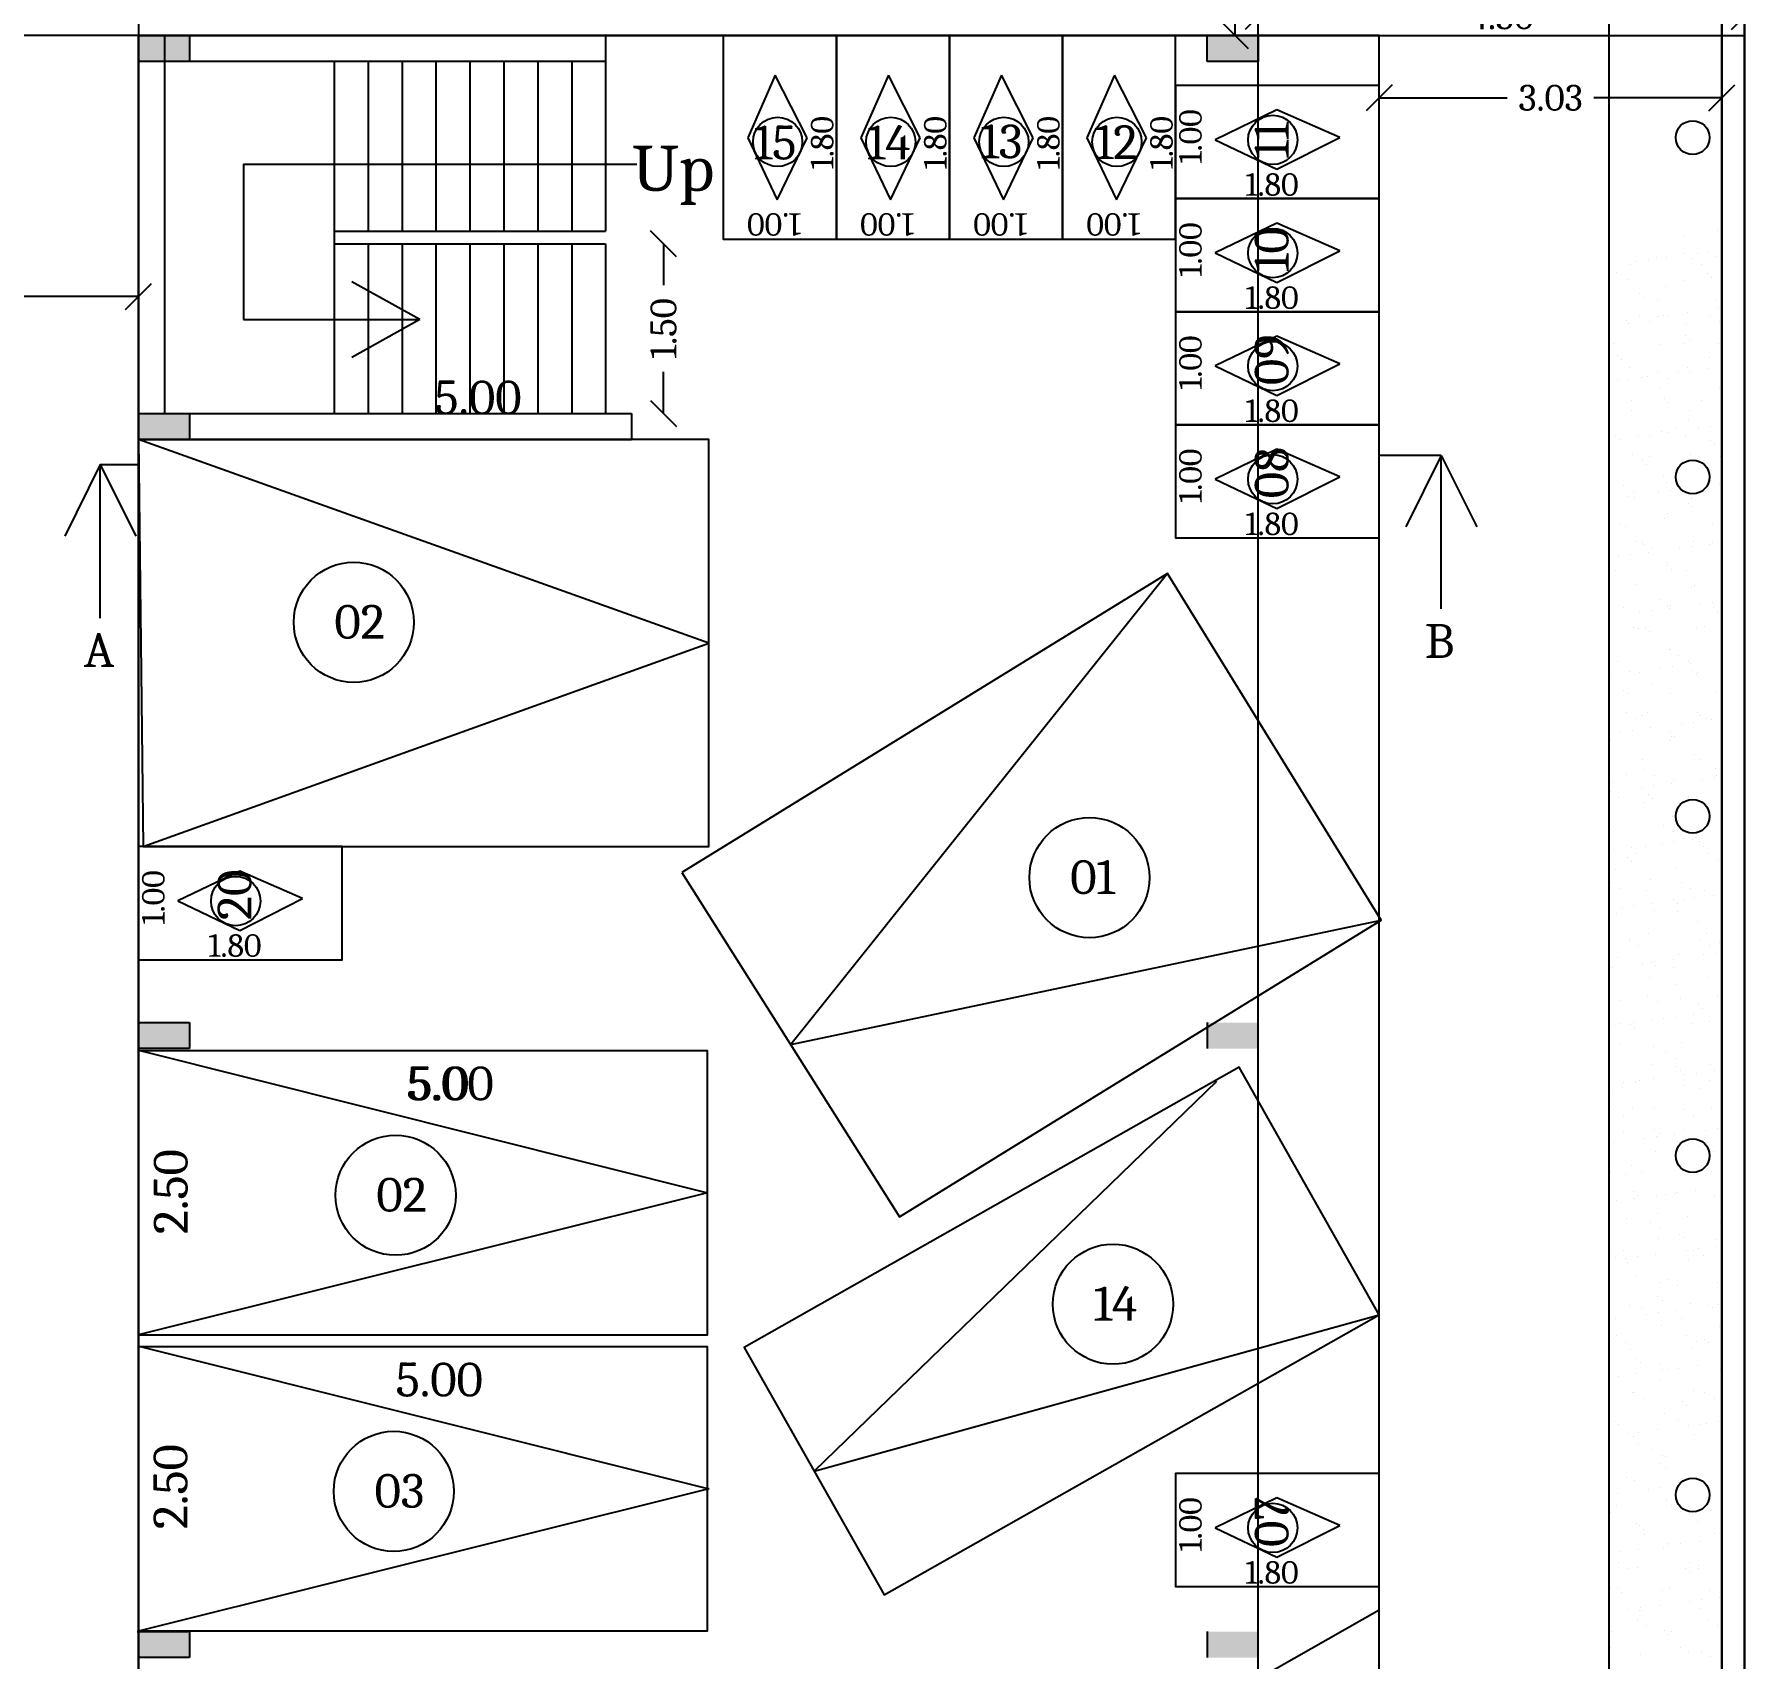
# Model space of a CAD drawing. Header units: metres. Extents: x 54 to 230, y 9 to 104.
# Drawn here: x 65.65 to 80.89, y 56.85 to 71.21 of the extents above; entities that cross this region are included whole.
import ezdxf

# ---------------------------------------------------------------- set-up
doc = ezdxf.new("R2010")
doc.units = ezdxf.units.M
doc.header["$MEASUREMENT"] = 0
for name, color, linetype in [('ANGULAR_PARKING_SLOT_1', 6, 'Continuous'), ('AS_AT_SITE', 7, 'Continuous'), ('BLK_1_COVERED_AREA', 140, 'Continuous'), ('BLK_1_FLR_0_EXIT_WIDTH_STAIR', 7, 'Continuous'), ('BLK_1_FLR_0_LIFT_k', 7, 'Continuous'), ('BLK_1_LVL_0_REAR_SETBACK', 11, 'Continuous'), ('BLK_1_LVL_0_SIDE_SETBACK1', 171, 'Continuous'), ('BLK_1_LVL_0_SIDE_SETBACK2', 102, 'Continuous'), ('DA_PARKING', 1, 'Continuous'), ('FMB_OR_PLR', 7, 'Continuous'), ('PARKING_SLOT', 30, 'Continuous'), ('PER_AISLE_WIDTH', 7, 'Continuous'), ('PLOT_BOUNDARY', 70, 'Continuous'), ('RWH', 130, 'Continuous'), ('SUPER_IMPOSED', 7, 'Continuous'), ('TWO_WHEELER_DRIVE_WAY', 7, 'Continuous'), ('TWO_WHEELER_PARKING', 2, 'Continuous')]:
    doc.layers.add(name, color=color, linetype=linetype)
for name, color, linetype, plot in [('BLK_1_FLR_0_BLT_UP_AREA', 7, 'Continuous', False), ('BLK_1_FLR_0_BLT_UP_AREA_DEDUCT', 7, 'Continuous', False), ('BLK_1_FLR_0_STILT_PARKING', 13, 'Continuous', False), ('BLK_1_LVL_0_BLDG_FOOT_PRINT', 13, 'Continuous', False), ('DRIVE_WAY', 254, 'Continuous', False)]:
    doc.layers.add(name, color=color, linetype=linetype, plot=plot)
doc.styles.get("Standard").update_dxf_attribs({"font": 'Cambria.ttf'})
doc.dimstyles.get("Standard").update_dxf_attribs({"dimtxt": 0.23, "dimasz": 0.23, "dimexe": 0.18, "dimexo": 0.0625, "dimgap": 0.09, "dimtad": 0, "dimzin": 0, "dimdsep": 46, "dimtxsty": 'Standard', "dimblk": 'OBLIQUE', "dimcen": 0.09, "dimse1": 1, "dimse2": 1, "dimadec": 0, "dimazin": 0, "dimtfac": 1, "dimtofl": 0, "dimtmove": 0, "dimatfit": 3, "dimldrblk": 'OBLIQUE', "dimfxl": 0, "dimtolj": 1, "dimtzin": 0, "dimarcsym": 0})

# ---------------------------------------------------------------- blocks, each defined once
blk = doc.blocks.new('_Oblique')
at = {"color": 0, "linetype": 'ByBlock', "lineweight": -2}
blk.add_line((-0.5, -0.5), (0.5, 0.5), dxfattribs=at)
blk = doc.blocks.new('*D245')
at = {"layer": 'TWO_WHEELER_DRIVE_WAY', "color": 0, "lineweight": -2}
for p, q in [((77.541, 70.649), (78.673, 70.649)), ((80.571, 70.649), (79.438, 70.649))]:
    blk.add_line(p, q, dxfattribs=at)
at = {"layer": 'TWO_WHEELER_DRIVE_WAY', "color": 0, "lineweight": -2, "xscale": 0.23, "yscale": 0.23, "zscale": 0.23, "rotation": 180}
blk.add_blockref('_Oblique', (77.541, 70.649), dxfattribs=at)
at = {"layer": 'TWO_WHEELER_DRIVE_WAY', "color": 0, "lineweight": -2, "xscale": 0.23, "yscale": 0.23, "zscale": 0.23}
blk.add_blockref('_Oblique', (80.571, 70.649), dxfattribs=at)
at = {"layer": 'TWO_WHEELER_DRIVE_WAY', "color": 0, "insert": (79.056, 70.649), "char_height": 0.23, "attachment_point": 5}
blk.add_mtext('\\A1;3.03', dxfattribs=at)
blk = doc.blocks.new('*D247')
at = {"layer": 'BLK_1_FLR_0_EXIT_WIDTH_STAIR', "color": 1, "lineweight": -2}
for p, q in [((71.213, 69.359), (71.213, 68.992)), ((71.213, 67.859), (71.213, 68.227))]:
    blk.add_line(p, q, dxfattribs=at)
at = {"layer": 'BLK_1_FLR_0_EXIT_WIDTH_STAIR', "color": 1, "lineweight": -2, "xscale": 0.23, "yscale": 0.23, "zscale": 0.23}
for p, rotation in [((71.213, 69.359), 90), ((71.213, 67.859), 270)]:
    blk.add_blockref('_Oblique', p, dxfattribs=dict(at, rotation=rotation))
at = {"layer": 'BLK_1_FLR_0_EXIT_WIDTH_STAIR', "color": 1, "insert": (71.213, 68.609), "char_height": 0.23, "attachment_point": 5, "rotation": 90}
blk.add_mtext('\\A1;1.50', dxfattribs=at)
blk = doc.blocks.new('*D258')
at = {"color": 0, "lineweight": -2}
for p, q in [((61.871, 68.893), (63.83, 68.893)), ((66.571, 68.893), (64.612, 68.893))]:
    blk.add_line(p, q, dxfattribs=at)
at = {"color": 0, "lineweight": -2, "xscale": 0.23, "yscale": 0.23, "zscale": 0.23, "rotation": 180}
blk.add_blockref('_Oblique', (61.871, 68.893), dxfattribs=at)
at = {"color": 0, "lineweight": -2, "xscale": 0.23, "yscale": 0.23, "zscale": 0.23}
blk.add_blockref('_Oblique', (66.571, 68.893), dxfattribs=at)
at = {"color": 0, "insert": (64.221, 68.893), "char_height": 0.23, "attachment_point": 5}
blk.add_mtext('\\A1;4.70', dxfattribs=at)
blk = doc.blocks.new('*D259')
at = {"color": 0, "lineweight": -2}
for p, q in [((76.471, 71.369), (78.23, 71.369)), ((80.771, 71.369), (79.012, 71.369))]:
    blk.add_line(p, q, dxfattribs=at)
at = {"color": 0, "lineweight": -2, "xscale": 0.23, "yscale": 0.23, "zscale": 0.23, "rotation": 180}
blk.add_blockref('_Oblique', (76.471, 71.369), dxfattribs=at)
at = {"color": 0, "lineweight": -2, "xscale": 0.23, "yscale": 0.23, "zscale": 0.23}
blk.add_blockref('_Oblique', (80.771, 71.369), dxfattribs=at)
at = {"color": 0, "insert": (78.621, 71.369), "char_height": 0.23, "attachment_point": 5}
blk.add_mtext('\\A1;4.30', dxfattribs=at)
blk = doc.blocks.new('*D260')
at = {"color": 0, "lineweight": -2}
for p, q in [((76.266, 76.083), (76.266, 74.032)), ((76.266, 71.199), (76.266, 73.25))]:
    blk.add_line(p, q, dxfattribs=at)
at = {"color": 0, "lineweight": -2, "xscale": 0.23, "yscale": 0.23, "zscale": 0.23}
for p, rotation in [((76.266, 76.083), 90), ((76.266, 71.199), 270)]:
    blk.add_blockref('_Oblique', p, dxfattribs=dict(at, rotation=rotation))
at = {"color": 0, "insert": (76.266, 73.641), "char_height": 0.23, "attachment_point": 5, "rotation": 90}
blk.add_mtext('\\A1;4.89', dxfattribs=at)
blk = doc.blocks.new('*D261')
at = {"color": 0, "lineweight": -2}
for p, q in [((60.633, 77.079), (60.633, 74.526)), ((60.633, 71.199), (60.633, 73.753))]:
    blk.add_line(p, q, dxfattribs=at)
at = {"color": 0, "lineweight": -2, "xscale": 0.23, "yscale": 0.23, "zscale": 0.23}
for p, rotation in [((60.633, 77.079), 90), ((60.633, 71.199), 270)]:
    blk.add_blockref('_Oblique', p, dxfattribs=dict(at, rotation=rotation))
at = {"color": 0, "insert": (60.633, 74.139), "char_height": 0.23, "attachment_point": 5, "rotation": 90}
blk.add_mtext('\\A1;5.88', dxfattribs=at)

msp = doc.modelspace()

# ---------------------------------------------------------------- hatches: boundary and pattern name
at = {"lineweight": 25, "ltscale": 0.25}
h = msp.add_hatch(color=0, dxfattribs=at)
h.dxf.hatch_style = 1
h.paths.add_polyline_path([(67.021, 71.199), (66.571, 71.199), (66.571, 70.969), (67.021, 70.969)])
h = msp.add_hatch(color=0, dxfattribs=at)
h.dxf.hatch_style = 1
h.paths.add_polyline_path([(76.471, 71.199), (76.021, 71.199), (76.021, 70.969), (76.471, 70.969)])
h = msp.add_hatch(color=0, dxfattribs=at)
h.dxf.hatch_style = 1
h.paths.add_polyline_path([(76.471, 71.199), (76.021, 71.199), (76.021, 70.969), (76.471, 70.969)])
h = msp.add_hatch(color=0, dxfattribs=at)
h.dxf.hatch_style = 1
h.paths.add_polyline_path([(67.021, 67.859), (66.571, 67.859), (66.571, 67.629), (67.021, 67.629)])
h = msp.add_hatch(color=0, dxfattribs=at)
h.dxf.hatch_style = 1
h.paths.add_polyline_path([(67.021, 62.244), (67.021, 62.474), (66.571, 62.474), (66.571, 62.244)])
h = msp.add_hatch(color=0, dxfattribs=at)
h.dxf.hatch_style = 1
h.paths.add_polyline_path([(76.021, 62.244), (76.021, 62.474), (76.471, 62.474), (76.471, 62.244)])
h = msp.add_hatch(color=0, dxfattribs=at)
h.dxf.hatch_style = 1
h.paths.add_polyline_path([(76.021, 62.244), (76.021, 62.474), (76.471, 62.474), (76.471, 62.244)])
h = msp.add_hatch(color=0, dxfattribs=at)
h.dxf.hatch_style = 1
h.paths.add_polyline_path([(67.021, 56.859), (67.021, 57.089), (66.571, 57.089), (66.571, 56.859)])
h = msp.add_hatch(color=0, dxfattribs=at)
h.dxf.hatch_style = 1
h.paths.add_polyline_path([(76.021, 56.859), (76.021, 57.089), (76.471, 57.089), (76.471, 56.859)])
h = msp.add_hatch(color=0, dxfattribs=at)
h.dxf.hatch_style = 1
h.paths.add_polyline_path([(76.021, 56.859), (76.021, 57.089), (76.471, 57.089), (76.471, 56.859)])

# ---------------------------------------------------------------- linework, layer by layer
at = {"color": 0, "lineweight": 25, "ltscale": 0.25}
for p, q in [((80.771, 28.503), (80.771, 74.899)), ((80.771, 74.899), (80.771, 70.399)), ((80.771, 74.899), (80.771, 70.399)), ((80.568, 28.503), (80.571, 74.747)), ((80.571, 74.747), (80.571, 70.399)), ((66.571, 71.199), (66.571, 34.299)), ((66.571, 71.199), (66.571, 34.299)), ((76.021, 71.199), (66.571, 71.199)), ((66.571, 71.199), (67.021, 71.199)), ((66.571, 70.969), (66.571, 71.199)), ((66.571, 71.199), (66.571, 34.299)), ((76.021, 71.199), (66.571, 71.199)), ((66.571, 71.199), (67.021, 71.199)), ((66.571, 70.969), (66.571, 71.199)), ((66.801, 71.199), (66.801, 67.859)), ((67.021, 71.199), (67.021, 70.969)), ((70.701, 71.199), (70.701, 69.469)), ((76.471, 71.199), (73.031, 71.199)), ((76.471, 71.199), (73.031, 71.199)), ((76.471, 71.199), (73.031, 71.199)), ((76.471, 71.199), (73.031, 71.199)), ((76.021, 71.199), (76.471, 71.199)), ((76.021, 70.969), (76.021, 71.199)), ((76.021, 71.199), (76.471, 71.199)), ((76.021, 70.969), (76.021, 71.199)), ((76.471, 34.299), (76.471, 71.199)), ((76.471, 34.299), (76.471, 71.199)), ((76.471, 34.299), (76.471, 71.199)), ((76.471, 34.299), (76.471, 71.199)), ((76.471, 71.199), (76.471, 70.969)), ((76.471, 71.199), (76.471, 70.969)), ((67.021, 70.969), (66.571, 70.969)), ((70.701, 70.969), (66.571, 70.969)), ((68.301, 70.969), (68.301, 67.859)), ((68.601, 70.969), (68.601, 69.469)), ((68.901, 70.969), (68.901, 69.469)), ((69.201, 70.969), (69.201, 69.469)), ((69.501, 70.969), (69.501, 69.469)), ((69.801, 70.969), (69.801, 69.469)), ((70.101, 70.969), (70.101, 69.469)), ((70.401, 70.969), (70.401, 69.469)), ((76.471, 70.969), (76.021, 70.969)), ((76.471, 70.969), (76.021, 70.969)), ((67.5, 70.063), (67.5, 68.688)), ((68.301, 69.469), (70.701, 69.469)), ((68.301, 69.359), (70.701, 69.359)), ((68.601, 69.359), (68.601, 67.859)), ((68.901, 69.359), (68.901, 67.859)), ((69.201, 69.359), (69.201, 67.859)), ((69.501, 69.359), (69.501, 67.859)), ((69.801, 69.359), (69.801, 67.859)), ((70.101, 69.359), (70.101, 67.859)), ((70.401, 69.359), (70.401, 67.859)), ((70.701, 69.359), (70.701, 67.859)), ((66.571, 68.989), (66.571, 69.219)), ((66.571, 68.989), (66.571, 69.219)), ((69.059, 68.688), (68.456, 69.023)), ((67.5, 68.688), (69.059, 68.688)), ((69.059, 68.688), (68.456, 68.354)), ((66.571, 67.859), (67.021, 67.859)), ((66.571, 67.629), (66.571, 67.859)), ((66.571, 67.859), (67.021, 67.859)), ((66.571, 67.629), (66.571, 67.859)), ((66.801, 67.859), (70.931, 67.859)), ((67.021, 67.859), (67.021, 67.629)), ((70.931, 67.859), (70.931, 67.629)), ((66.571, 67.629), (70.931, 67.629)), ((67.021, 67.629), (66.571, 67.629)), ((66.233, 67.406), (65.919, 66.775)), ((66.233, 66.05), (66.233, 67.406)), ((66.233, 67.406), (66.548, 66.775)), ((66.233, 67.406), (66.571, 67.406)), ((78.09, 67.486), (77.541, 67.486)), ((78.09, 67.486), (77.776, 66.855)), ((78.09, 66.13), (78.09, 67.486)), ((78.09, 67.486), (78.405, 66.855)), ((66.571, 62.474), (67.021, 62.474)), ((66.571, 62.244), (66.571, 62.474)), ((67.021, 62.474), (67.021, 62.244)), ((76.021, 62.474), (76.021, 62.244)), ((76.021, 62.474), (76.021, 62.244)), ((67.021, 62.244), (66.571, 62.244)), ((66.559, 57.089), (67.009, 57.089)), ((66.571, 56.859), (66.571, 57.089)), ((67.021, 57.089), (67.021, 56.859)), ((76.021, 57.089), (76.021, 56.859)), ((76.021, 57.089), (76.021, 56.859)), ((67.021, 56.859), (66.571, 56.859))]:
    msp.add_line(p, q, dxfattribs=at)
at = {"color": 0, "lineweight": 25}
for p, q in [((72.201, 70.85), (71.957, 70.295)), ((72.482, 70.295), (72.201, 70.85)), ((73.201, 70.85), (72.957, 70.295)), ((73.482, 70.295), (73.201, 70.85)), ((74.201, 70.85), (73.957, 70.295)), ((74.482, 70.295), (74.201, 70.85)), ((75.201, 70.85), (74.957, 70.295)), ((75.482, 70.295), (75.201, 70.85)), ((76.637, 70.542), (76.089, 70.279)), ((77.192, 70.297), (76.637, 70.542)), ((71.957, 70.295), (72.219, 69.748)), ((72.219, 69.748), (72.482, 70.295)), ((72.957, 70.295), (73.219, 69.748)), ((73.219, 69.748), (73.482, 70.295)), ((73.957, 70.295), (74.219, 69.748)), ((74.219, 69.748), (74.482, 70.295)), ((74.957, 70.295), (75.219, 69.748)), ((75.219, 69.748), (75.482, 70.295)), ((76.089, 70.279), (76.637, 70.017)), ((76.637, 70.017), (77.192, 70.297)), ((76.637, 69.542), (76.089, 69.279)), ((77.192, 69.297), (76.637, 69.542)), ((76.089, 69.279), (76.637, 69.017)), ((76.637, 69.017), (77.192, 69.297)), ((76.637, 68.542), (76.089, 68.279)), ((77.192, 68.297), (76.637, 68.542)), ((76.089, 68.279), (76.637, 68.017)), ((76.637, 68.017), (77.192, 68.297)), ((76.637, 67.542), (76.089, 67.279)), ((77.192, 67.297), (76.637, 67.542)), ((76.089, 67.279), (76.637, 67.017)), ((76.637, 67.017), (77.192, 67.297)), ((67.467, 63.813), (66.919, 63.551)), ((68.022, 63.569), (67.467, 63.813)), ((66.919, 63.551), (67.467, 63.288)), ((67.467, 63.288), (68.022, 63.569)), ((66.572, 62.229), (71.601, 60.969)), ((71.601, 60.969), (66.571, 59.714)), ((66.584, 59.611), (71.613, 58.351)), ((71.613, 58.351), (66.583, 57.096)), ((76.637, 58.271), (76.089, 58.008)), ((77.192, 58.026), (76.637, 58.271)), ((76.089, 58.008), (76.637, 57.746)), ((76.637, 57.746), (77.192, 58.026))]:
    msp.add_line(p, q, dxfattribs=at)
at = {"lineweight": 25, "ltscale": 0.25}
for p, q in [((67.5, 70.063), (70.976, 70.063)), ((75.669, 66.444), (72.338, 62.279)), ((72.338, 62.279), (77.557, 63.379)), ((76.101, 61.953), (72.545, 58.508)), ((72.545, 58.508), (77.541, 59.891)), ((77.541, 57.278), (74.753, 55.699))]:
    msp.add_line(p, q, dxfattribs=at)
at = {"color": 0, "linetype": 'Continuous', "lineweight": 25, "ltscale": 0.25}
for p, q in [((80.531, 69.479), (80.531, 69.479)), ((80.231, 69.423), (80.231, 69.423)), ((79.766, 69.171), (79.766, 69.171)), ((79.814, 69.206), (79.814, 69.206)), ((79.918, 69.22), (79.918, 69.22)), ((79.989, 69.238), (79.989, 69.238)), ((80.081, 69.241), (80.081, 69.241)), ((80.243, 69.277), (80.243, 69.277)), ((80.305, 69.225), (80.305, 69.225)), ((80.352, 69.277), (80.352, 69.277)), ((80.389, 69.172), (80.389, 69.172)), ((80.456, 69.291), (80.456, 69.291)), ((80.513, 69.245), (80.513, 69.245)), ((79.642, 69.102), (79.642, 69.102)), ((79.732, 69.04), (79.732, 69.04)), ((80.243, 69.038), (80.243, 69.038)), ((80.442, 69.095), (80.442, 69.095)), ((80.479, 69.061), (80.479, 69.061)), ((79.841, 68.92), (79.841, 68.92)), ((79.878, 68.886), (79.878, 68.886)), ((80.07, 68.977), (80.07, 68.977)), ((79.843, 68.723), (79.843, 68.723)), ((79.998, 68.712), (79.998, 68.712)), ((80.002, 68.853), (80.002, 68.853)), ((80.052, 68.726), (80.052, 68.726)), ((80.102, 68.726), (80.102, 68.726)), ((80.265, 68.748), (80.265, 68.748)), ((80.466, 68.725), (80.466, 68.725)), ((80.526, 68.859), (80.526, 68.859)), ((80.537, 68.783), (80.537, 68.783)), ((79.727, 68.677), (79.727, 68.677)), ((79.744, 68.655), (79.744, 68.655)), ((79.928, 68.67), (79.928, 68.67)), ((80.256, 68.652), (80.256, 68.652)), ((80.551, 68.671), (80.551, 68.671)), ((79.609, 68.475), (79.609, 68.475)), ((80.015, 68.467), (80.015, 68.467)), ((80.231, 68.476), (80.231, 68.476)), ((80.251, 68.544), (80.251, 68.544)), ((80.288, 68.51), (80.288, 68.51)), ((80.538, 68.474), (80.538, 68.474)), ((79.65, 68.368), (79.65, 68.368)), ((79.687, 68.335), (79.687, 68.335)), ((79.757, 68.269), (79.757, 68.269)), ((80.268, 68.267), (80.268, 68.267)), ((80.449, 68.254), (80.449, 68.254)), ((80.462, 68.351), (80.462, 68.351)), ((79.644, 68.148), (79.644, 68.148)), ((79.748, 68.162), (79.748, 68.162)), ((79.861, 68.175), (79.861, 68.175)), ((79.911, 68.183), (79.911, 68.183)), ((80.005, 68.223), (80.005, 68.223)), ((80.089, 68.169), (80.089, 68.169)), ((80.183, 68.219), (80.183, 68.219)), ((80.287, 68.233), (80.287, 68.233)), ((79.77, 67.974), (79.77, 67.974)), ((80.027, 68.082), (80.027, 68.082)), ((80.06, 67.993), (80.06, 67.993)), ((80.097, 67.959), (80.097, 67.959)), ((80.393, 67.976), (80.393, 67.976)), ((80.551, 68.089), (80.551, 68.089)), ((79.769, 67.884), (79.769, 67.884)), ((80.271, 67.8), (80.271, 67.8)), ((80.281, 67.882), (80.281, 67.882)), ((79.628, 67.667), (79.628, 67.667)), ((79.829, 67.654), (79.829, 67.654)), ((79.933, 67.668), (79.933, 67.668)), ((80.04, 67.696), (80.04, 67.696)), ((80.095, 67.69), (80.095, 67.69)), ((80.166, 67.722), (80.166, 67.722)), ((80.251, 67.668), (80.251, 67.668)), ((80.367, 67.725), (80.367, 67.725)), ((80.471, 67.739), (80.471, 67.739)), ((80.563, 67.703), (80.563, 67.703)), ((79.669, 67.624), (79.669, 67.624)), ((79.782, 67.499), (79.782, 67.499)), ((80.294, 67.496), (80.294, 67.496)), ((80.47, 67.617), (80.47, 67.617)), ((80.506, 67.583), (80.506, 67.583)), ((79.868, 67.442), (79.868, 67.442)), ((79.905, 67.408), (79.905, 67.408)), ((79.932, 67.474), (79.932, 67.474)), ((80.554, 67.475), (80.554, 67.475)), ((79.705, 67.22), (79.705, 67.22)), ((80.052, 67.311), (80.052, 67.311)), ((80.079, 67.248), (80.079, 67.248)), ((80.551, 67.232), (80.551, 67.232)), ((79.579, 67.104), (79.579, 67.104)), ((79.741, 67.125), (79.741, 67.125)), ((79.789, 67.166), (79.789, 67.166)), ((79.795, 67.113), (79.795, 67.113)), ((80.013, 67.161), (80.013, 67.161)), ((80.117, 67.175), (80.117, 67.175)), ((80.278, 67.066), (80.278, 67.066)), ((80.306, 67.111), (80.306, 67.111)), ((80.412, 67.167), (80.412, 67.167)), ((79.677, 66.89), (79.677, 66.89)), ((80.065, 66.926), (80.065, 66.926)), ((80.093, 66.973), (80.093, 66.973)), ((80.315, 67.032), (80.315, 67.032)), ((79.714, 66.857), (79.714, 66.857)), ((80.489, 66.873), (80.489, 66.873)), ((79.659, 66.596), (79.659, 66.596)), ((79.763, 66.61), (79.763, 66.61)), ((79.807, 66.728), (79.807, 66.728)), ((79.867, 66.719), (79.867, 66.719)), ((79.888, 66.697), (79.888, 66.697)), ((79.926, 66.632), (79.926, 66.632)), ((79.951, 66.665), (79.951, 66.665)), ((80.197, 66.667), (80.197, 66.667)), ((80.302, 66.681), (80.302, 66.681)), ((80.319, 66.725), (80.319, 66.725)), ((80.464, 66.702), (80.464, 66.702)), ((80.489, 66.72), (80.489, 66.72)), ((79.632, 66.471), (79.632, 66.471)), ((80.078, 66.54), (80.078, 66.54)), ((80.087, 66.515), (80.087, 66.515)), ((80.124, 66.481), (80.124, 66.481)), ((80.255, 66.472), (80.255, 66.472)), ((79.82, 66.343), (79.82, 66.343)), ((80.298, 66.322), (80.298, 66.322)), ((80.331, 66.34), (80.331, 66.34)), ((79.697, 66.146), (79.697, 66.146)), ((80.028, 66.218), (80.028, 66.218)), ((80.09, 66.155), (80.09, 66.155)), ((80.11, 66.138), (80.11, 66.138)), ((80.113, 66.165), (80.113, 66.165)), ((80.382, 66.174), (80.382, 66.174)), ((80.486, 66.188), (80.486, 66.188)), ((80.497, 66.139), (80.497, 66.139)), ((79.572, 66.067), (79.572, 66.067)), ((79.793, 65.97), (79.793, 65.97)), ((79.844, 66.103), (79.844, 66.103)), ((79.948, 66.117), (79.948, 66.117)), ((80.416, 65.971), (80.416, 65.971)), ((80.534, 66.105), (80.534, 66.105)), ((79.832, 65.957), (79.832, 65.957)), ((79.896, 65.964), (79.896, 65.964)), ((79.933, 65.93), (79.933, 65.93)), ((80.344, 65.955), (80.344, 65.955)), ((80.103, 65.77), (80.103, 65.77)), ((80.107, 65.77), (80.107, 65.77)), ((80.19, 65.717), (80.19, 65.717)), ((80.274, 65.664), (80.274, 65.664)), ((80.566, 65.68), (80.566, 65.68)), ((79.594, 65.552), (79.594, 65.552)), ((79.651, 65.663), (79.651, 65.663)), ((79.756, 65.574), (79.756, 65.574)), ((79.845, 65.572), (79.845, 65.572)), ((80.028, 65.609), (80.028, 65.609)), ((80.132, 65.623), (80.132, 65.623)), ((80.295, 65.644), (80.295, 65.644)), ((80.306, 65.588), (80.306, 65.588)), ((80.343, 65.554), (80.343, 65.554)), ((80.357, 65.569), (80.357, 65.569)), ((79.575, 65.365), (79.575, 65.365)), ((79.704, 65.412), (79.704, 65.412)), ((79.741, 65.379), (79.741, 65.379)), ((79.955, 65.469), (79.955, 65.469)), ((80.115, 65.384), (80.115, 65.384)), ((80.517, 65.395), (80.517, 65.395)), ((79.728, 65.215), (79.728, 65.215)), ((79.915, 65.219), (79.915, 65.219)), ((80.351, 65.217), (80.351, 65.217)), ((79.778, 65.059), (79.778, 65.059)), ((79.813, 65.162), (79.813, 65.162)), ((79.858, 65.186), (79.858, 65.186)), ((79.941, 65.08), (79.941, 65.08)), ((80.212, 65.116), (80.212, 65.116)), ((80.316, 65.13), (80.316, 65.13)), ((80.369, 65.184), (80.369, 65.184)), ((80.436, 65.163), (80.436, 65.163)), ((80.479, 65.151), (80.479, 65.151)), ((79.588, 64.979), (79.588, 64.979)), ((79.674, 65.045), (79.674, 65.045)), ((80.114, 65.037), (80.114, 65.037)), ((80.116, 64.968), (80.116, 64.968)), ((80.128, 64.999), (80.128, 64.999)), ((80.151, 65.003), (80.151, 65.003)), ((79.87, 64.801), (79.87, 64.801)), ((80.325, 64.844), (80.325, 64.844)), ((80.382, 64.799), (80.382, 64.799)), ((79.724, 64.668), (79.724, 64.668)), ((79.89, 64.715), (79.89, 64.715)), ((79.974, 64.661), (79.974, 64.661)), ((80.141, 64.614), (80.141, 64.614)), ((80.397, 64.622), (80.397, 64.622)), ((80.501, 64.636), (80.501, 64.636)), ((80.513, 64.716), (80.513, 64.716)), ((80.524, 64.661), (80.524, 64.661)), ((80.561, 64.627), (80.561, 64.627)), ((79.587, 64.516), (79.587, 64.516)), ((79.6, 64.594), (79.6, 64.594)), ((79.655, 64.466), (79.655, 64.466)), ((79.858, 64.551), (79.858, 64.551)), ((79.923, 64.486), (79.923, 64.486)), ((79.96, 64.452), (79.96, 64.452)), ((79.962, 64.565), (79.962, 64.565)), ((80.125, 64.586), (80.125, 64.586)), ((80.278, 64.468), (80.278, 64.468)), ((79.883, 64.416), (79.883, 64.416)), ((80.134, 64.292), (80.134, 64.292)), ((79.613, 64.209), (79.613, 64.209)), ((80.051, 64.214), (80.051, 64.214)), ((80.136, 64.16), (80.136, 64.16)), ((80.153, 64.228), (80.153, 64.228)), ((79.608, 64.001), (79.608, 64.001)), ((79.771, 64.022), (79.771, 64.022)), ((79.895, 64.03), (79.895, 64.03)), ((80.043, 64.058), (80.043, 64.058)), ((80.147, 64.072), (80.147, 64.072)), ((80.309, 64.093), (80.309, 64.093)), ((80.333, 64.11), (80.333, 64.11)), ((80.37, 64.076), (80.37, 64.076)), ((80.407, 64.028), (80.407, 64.028)), ((79.732, 63.935), (79.732, 63.935)), ((79.769, 63.901), (79.769, 63.901)), ((79.817, 63.966), (79.817, 63.966)), ((80.166, 63.843), (80.166, 63.843)), ((80.439, 63.967), (80.439, 63.967)), ((80.544, 63.917), (80.544, 63.917)), ((79.59, 63.712), (79.59, 63.712)), ((79.626, 63.823), (79.626, 63.823)), ((79.943, 63.741), (79.943, 63.741)), ((80.213, 63.713), (80.213, 63.713)), ((79.674, 63.658), (79.674, 63.658)), ((79.908, 63.645), (79.908, 63.645)), ((80.142, 63.559), (80.142, 63.559)), ((80.227, 63.564), (80.227, 63.564)), ((80.297, 63.659), (80.297, 63.659)), ((80.331, 63.578), (80.331, 63.578)), ((80.42, 63.643), (80.42, 63.643)), ((80.494, 63.599), (80.494, 63.599)), ((79.638, 63.438), (79.638, 63.438)), ((79.689, 63.493), (79.689, 63.493)), ((79.793, 63.507), (79.793, 63.507)), ((79.955, 63.529), (79.955, 63.529)), ((79.978, 63.465), (79.978, 63.465)), ((80.178, 63.457), (80.178, 63.457)), ((80.179, 63.525), (80.179, 63.525)), ((79.577, 63.35), (79.577, 63.35)), ((79.921, 63.26), (79.921, 63.26)), ((80.353, 63.366), (80.353, 63.366)), ((80.432, 63.257), (80.432, 63.257)), ((79.751, 63.19), (79.751, 63.19)), ((79.752, 63.211), (79.752, 63.211)), ((79.836, 63.157), (79.836, 63.157)), ((80.374, 63.212), (80.374, 63.212)), ((80.459, 63.158), (80.459, 63.158)), ((80.516, 63.084), (80.516, 63.084)), ((80.552, 63.183), (80.552, 63.183)), ((79.602, 62.964), (79.602, 62.964)), ((79.651, 63.053), (79.651, 63.053)), ((79.873, 63), (79.873, 63)), ((79.95, 63.008), (79.95, 63.008)), ((79.977, 63.014), (79.977, 63.014)), ((79.987, 62.974), (79.987, 62.974)), ((80.14, 63.035), (80.14, 63.035)), ((80.14, 62.964), (80.14, 62.964)), ((80.191, 63.072), (80.191, 63.072)), ((80.412, 63.071), (80.412, 63.071)), ((79.933, 62.874), (79.933, 62.874)), ((80.161, 62.814), (80.161, 62.814)), ((80.445, 62.872), (80.445, 62.872)), ((79.663, 62.667), (79.663, 62.667)), ((79.913, 62.71), (79.913, 62.71)), ((79.998, 62.657), (79.998, 62.657)), ((80.204, 62.687), (80.204, 62.687)), ((80.36, 62.632), (80.36, 62.632)), ((80.536, 62.711), (80.536, 62.711)), ((79.786, 62.471), (79.786, 62.471)), ((79.946, 62.489), (79.946, 62.489)), ((80.058, 62.506), (80.058, 62.506)), ((80.162, 62.52), (80.162, 62.52)), ((80.324, 62.541), (80.324, 62.541)), ((80.397, 62.598), (80.397, 62.598)), ((80.457, 62.486), (80.457, 62.486)), ((79.623, 62.449), (79.623, 62.449)), ((79.678, 62.462), (79.678, 62.462)), ((79.759, 62.457), (79.759, 62.457)), ((79.796, 62.423), (79.796, 62.423)), ((80.301, 62.463), (80.301, 62.463)), ((79.676, 62.282), (79.676, 62.282)), ((79.97, 62.263), (79.97, 62.263)), ((80.075, 62.209), (80.075, 62.209)), ((80.216, 62.301), (80.216, 62.301)), ((79.958, 62.104), (79.958, 62.104)), ((80.159, 62.156), (80.159, 62.156)), ((80.169, 62.081), (80.169, 62.081)), ((80.206, 62.047), (80.206, 62.047)), ((80.242, 62.013), (80.242, 62.013)), ((80.346, 62.026), (80.346, 62.026)), ((80.47, 62.101), (80.47, 62.101)), ((80.509, 62.048), (80.509, 62.048)), ((79.605, 61.872), (79.605, 61.872)), ((79.689, 61.897), (79.689, 61.897)), ((79.704, 61.942), (79.704, 61.942)), ((79.808, 61.956), (79.808, 61.956)), ((79.84, 61.961), (79.84, 61.961)), ((79.97, 61.977), (79.97, 61.977)), ((80.229, 61.916), (80.229, 61.916)), ((80.38, 61.888), (80.38, 61.888)), ((80.463, 61.962), (80.463, 61.962)), ((79.613, 61.707), (79.613, 61.707)), ((79.779, 61.712), (79.779, 61.712)), ((79.971, 61.718), (79.971, 61.718)), ((80.236, 61.709), (80.236, 61.709)), ((80.483, 61.716), (80.483, 61.716)), ((79.698, 61.654), (79.698, 61.654)), ((80.321, 61.655), (80.321, 61.655)), ((79.616, 61.413), (79.616, 61.413)), ((79.701, 61.511), (79.701, 61.511)), ((79.888, 61.448), (79.888, 61.448)), ((79.978, 61.53), (79.978, 61.53)), ((79.992, 61.462), (79.992, 61.462)), ((80.001, 61.46), (80.001, 61.46)), ((80.015, 61.496), (80.015, 61.496)), ((80.155, 61.483), (80.155, 61.483)), ((80.241, 61.531), (80.241, 61.531)), ((80.426, 61.519), (80.426, 61.519)), ((80.53, 61.533), (80.53, 61.533)), ((79.984, 61.333), (79.984, 61.333)), ((80.495, 61.33), (80.495, 61.33)), ((79.587, 61.161), (79.587, 61.161)), ((79.714, 61.126), (79.714, 61.126)), ((79.775, 61.207), (79.775, 61.207)), ((79.859, 61.153), (79.859, 61.153)), ((80.254, 61.145), (80.254, 61.145)), ((80.388, 61.154), (80.388, 61.154)), ((80.425, 61.12), (80.425, 61.12)), ((80.482, 61.154), (80.482, 61.154)), ((79.786, 60.979), (79.786, 60.979)), ((79.823, 60.945), (79.823, 60.945)), ((79.996, 60.947), (79.996, 60.947)), ((80.072, 60.955), (80.072, 60.955)), ((80.163, 60.959), (80.163, 60.959)), ((80.177, 60.968), (80.177, 60.968)), ((80.339, 60.99), (80.339, 60.99)), ((80.508, 60.945), (80.508, 60.945)), ((79.638, 60.898), (79.638, 60.898)), ((79.801, 60.919), (79.801, 60.919)), ((79.726, 60.74), (79.726, 60.74)), ((79.936, 60.706), (79.936, 60.706)), ((79.997, 60.785), (79.997, 60.785)), ((80.021, 60.652), (80.021, 60.652)), ((80.267, 60.76), (80.267, 60.76)), ((80.559, 60.707), (80.559, 60.707)), ((80.009, 60.562), (80.009, 60.562)), ((80.196, 60.603), (80.196, 60.603)), ((80.233, 60.569), (80.233, 60.569)), ((80.52, 60.56), (80.52, 60.56)), ((80.524, 60.496), (80.524, 60.496)), ((79.595, 60.427), (79.595, 60.427)), ((79.632, 60.394), (79.632, 60.394)), ((79.702, 60.458), (79.702, 60.458)), ((79.718, 60.39), (79.718, 60.39)), ((79.739, 60.355), (79.739, 60.355)), ((79.823, 60.404), (79.823, 60.404)), ((79.985, 60.425), (79.985, 60.425)), ((80.257, 60.461), (80.257, 60.461)), ((80.279, 60.375), (80.279, 60.375)), ((80.324, 60.459), (80.324, 60.459)), ((80.361, 60.475), (80.361, 60.475)), ((80.407, 60.41), (80.407, 60.41)), ((79.806, 60.234), (79.806, 60.234)), ((80.098, 60.205), (80.098, 60.205)), ((80.005, 60.052), (80.005, 60.052)), ((80.021, 60.177), (80.021, 60.177)), ((80.182, 60.151), (80.182, 60.151)), ((80.533, 60.174), (80.533, 60.174)), ((79.752, 59.97), (79.752, 59.97)), ((79.863, 59.957), (79.863, 59.957)), ((79.903, 59.897), (79.903, 59.897)), ((80.007, 59.91), (80.007, 59.91)), ((80.042, 60.018), (80.042, 60.018)), ((80.17, 59.932), (80.17, 59.932)), ((80.292, 59.989), (80.292, 59.989)), ((80.441, 59.968), (80.441, 59.968)), ((80.486, 59.958), (80.486, 59.958)), ((80.545, 59.981), (80.545, 59.981)), ((79.631, 59.861), (79.631, 59.861)), ((80.034, 59.791), (80.034, 59.791)), ((80.216, 59.859), (80.216, 59.859)), ((80.546, 59.789), (80.546, 59.789)), ((79.615, 59.683), (79.615, 59.683)), ((79.637, 59.703), (79.637, 59.703)), ((79.721, 59.649), (79.721, 59.649)), ((79.764, 59.584), (79.764, 59.584)), ((80.26, 59.704), (80.26, 59.704)), ((80.304, 59.604), (80.304, 59.604)), ((80.344, 59.65), (80.344, 59.65)), ((80.415, 59.676), (80.415, 59.676)), ((80.452, 59.642), (80.452, 59.642)), ((79.814, 59.501), (79.814, 59.501)), ((79.851, 59.467), (79.851, 59.467)), ((80.025, 59.456), (80.025, 59.456)), ((80.191, 59.417), (80.191, 59.417)), ((80.354, 59.438), (80.354, 59.438)), ((79.653, 59.346), (79.653, 59.346)), ((79.816, 59.367), (79.816, 59.367)), ((80.025, 59.307), (80.025, 59.307)), ((80.047, 59.406), (80.047, 59.406)), ((80.087, 59.403), (80.087, 59.403)), ((80.558, 59.404), (80.558, 59.404)), ((79.777, 59.199), (79.777, 59.199)), ((79.798, 59.202), (79.798, 59.202)), ((79.883, 59.149), (79.883, 59.149)), ((80.224, 59.125), (80.224, 59.125)), ((80.317, 59.218), (80.317, 59.218)), ((80.421, 59.203), (80.421, 59.203)), ((80.505, 59.15), (80.505, 59.15)), ((80.059, 59.021), (80.059, 59.021)), ((80.261, 59.091), (80.261, 59.091)), ((80.571, 59.018), (80.571, 59.018)), ((79.622, 58.949), (79.622, 58.949)), ((79.659, 58.916), (79.659, 58.916)), ((79.733, 58.839), (79.733, 58.839)), ((79.789, 58.814), (79.789, 58.814)), ((79.837, 58.852), (79.837, 58.852)), ((80, 58.874), (80, 58.874)), ((80.186, 58.955), (80.186, 58.955)), ((80.272, 58.91), (80.272, 58.91)), ((80.33, 58.833), (80.33, 58.833)), ((80.376, 58.923), (80.376, 58.923)), ((80.435, 58.932), (80.435, 58.932)), ((80.538, 58.945), (80.538, 58.945)), ((79.833, 58.756), (79.833, 58.756)), ((79.96, 58.701), (79.96, 58.701)), ((80.032, 58.574), (80.032, 58.574)), ((80.044, 58.648), (80.044, 58.648)), ((80.069, 58.54), (80.069, 58.54)), ((80.072, 58.635), (80.072, 58.635)), ((79.725, 58.453), (79.725, 58.453)), ((79.802, 58.428), (79.802, 58.428)), ((80.022, 58.359), (80.022, 58.359)), ((80.184, 58.38), (80.184, 58.38)), ((80.342, 58.448), (80.342, 58.448)), ((80.348, 58.454), (80.348, 58.454)), ((80.456, 58.416), (80.456, 58.416)), ((80.56, 58.43), (80.56, 58.43)), ((79.642, 58.205), (79.642, 58.205)), ((79.646, 58.309), (79.646, 58.309)), ((79.918, 58.345), (79.918, 58.345)), ((80.084, 58.25), (80.084, 58.25)), ((80.121, 58.201), (80.121, 58.201)), ((80.442, 58.198), (80.442, 58.198)), ((79.583, 58.146), (79.583, 58.146)), ((80.206, 58.147), (80.206, 58.147)), ((80.355, 58.062), (80.355, 58.062)), ((80.479, 58.164), (80.479, 58.164)), ((79.815, 58.043), (79.815, 58.043)), ((79.841, 58.023), (79.841, 58.023)), ((79.878, 57.989), (79.878, 57.989)), ((79.886, 57.952), (79.886, 57.952)), ((80.509, 57.953), (80.509, 57.953)), ((79.573, 57.858), (79.573, 57.858)), ((79.668, 57.795), (79.668, 57.795)), ((79.83, 57.816), (79.83, 57.816)), ((80.052, 57.829), (80.052, 57.829)), ((80.097, 57.865), (80.097, 57.865)), ((80.102, 57.852), (80.102, 57.852)), ((80.206, 57.865), (80.206, 57.865)), ((80.369, 57.887), (80.369, 57.887)), ((79.66, 57.699), (79.66, 57.699)), ((79.744, 57.645), (79.744, 57.645)), ((79.827, 57.658), (79.827, 57.658)), ((80.251, 57.647), (80.251, 57.647)), ((80.283, 57.7), (80.283, 57.7)), ((80.288, 57.613), (80.288, 57.613)), ((80.367, 57.677), (80.367, 57.677)), ((80.367, 57.646), (80.367, 57.646)), ((79.586, 57.472), (79.586, 57.472)), ((79.65, 57.472), (79.65, 57.472)), ((79.687, 57.438), (79.687, 57.438)), ((80.048, 57.451), (80.048, 57.451)), ((80.11, 57.479), (80.11, 57.479)), ((80.462, 57.454), (80.462, 57.454)), ((79.748, 57.287), (79.748, 57.287)), ((79.852, 57.301), (79.852, 57.301)), ((80.015, 57.322), (80.015, 57.322)), ((80.287, 57.358), (80.287, 57.358)), ((80.38, 57.292), (80.38, 57.292)), ((80.391, 57.372), (80.391, 57.372)), ((80.553, 57.393), (80.553, 57.393)), ((79.821, 57.198), (79.821, 57.198)), ((79.84, 57.272), (79.84, 57.272)), ((79.861, 57.278), (79.861, 57.278)), ((79.906, 57.144), (79.906, 57.144)), ((80.444, 57.199), (80.444, 57.199)), ((80.529, 57.145), (80.529, 57.145)), ((79.599, 57.087), (79.599, 57.087)), ((80.06, 57.096), (80.06, 57.096)), ((80.097, 57.062), (80.097, 57.062)), ((80.122, 57.094), (80.122, 57.094)), ((79.587, 56.95), (79.587, 56.95)), ((79.852, 56.887), (79.852, 56.887)), ((80.209, 56.951), (80.209, 56.951)), ((80.271, 56.903), (80.271, 56.903)), ((80.393, 56.906), (80.393, 56.906)), ((80.471, 56.865), (80.471, 56.865))]:
    msp.add_line(p, q, dxfattribs=at)
at = {"color": 0, "lineweight": 25, "ltscale": 0.25}
msp.add_lwpolyline([(77.541, 74.544), (79.571, 73.985), (79.571, 28.503), (80.571, 28.503), (80.571, 74.747), (72.824, 76.879), (62.071, 76.879), (62.071, 28.503), (63.071, 28.503), (63.071, 75.879), (72.689, 75.879), (77.339, 74.599)], dxfattribs=at)
at = {"lineweight": 25, "ltscale": 0.25}
for points in [[(66.571, 28.503), (62.071, 28.503), (62.071, 74.599), (77.541, 74.599), (80.571, 74.599), (80.571, 28.503), (77.541, 28.503), (77.541, 71.199), (66.571, 71.199)], [(72.741, 69.399), (72.741, 71.199), (71.741, 71.199), (71.741, 69.399)], [(73.741, 69.399), (73.741, 71.199), (72.741, 71.199), (72.741, 69.399)], [(74.741, 69.399), (74.741, 71.199), (73.741, 71.199), (73.741, 69.399)], [(75.741, 69.399), (75.741, 71.199), (74.741, 71.199), (74.741, 69.399)], [(75.741, 69.758), (77.541, 69.758), (77.541, 70.758), (75.741, 70.758)], [(75.741, 68.758), (77.541, 68.758), (77.541, 69.758), (75.741, 69.758)], [(75.741, 67.758), (77.541, 67.758), (77.541, 68.758), (75.741, 68.758)], [(75.741, 66.758), (77.541, 66.758), (77.541, 67.758), (75.741, 67.758)], [(66.571, 63.029), (68.371, 63.029), (68.371, 64.029), (66.571, 64.029)], [(75.741, 57.487), (77.541, 57.487), (77.541, 58.487), (75.741, 58.487)]]:
    msp.add_lwpolyline(points, close=True, dxfattribs=at)
at = {"color": 0, "lineweight": 25, "ltscale": 0.25}
msp.add_lwpolyline([(76.471, 71.199), (66.571, 71.199), (66.571, 34.299), (76.471, 34.299), (76.471, 44.399)], close=True, dxfattribs=at)
for centre, radius in [((72.222, 70.259), 0.218), ((73.222, 70.259), 0.218), ((74.222, 70.259), 0.218), ((75.222, 70.259), 0.218), ((76.6, 70.277), 0.218), ((80.312, 70.297), 0.15), ((80.312, 70.297), 0.15), ((76.6, 69.277), 0.218), ((76.6, 68.277), 0.218), ((76.6, 67.277), 0.218), ((80.312, 67.297), 0.15), ((68.474, 66.012), 0.531), ((80.312, 64.297), 0.15), ((74.979, 63.755), 0.531), ((67.43, 63.548), 0.218), ((68.844, 60.947), 0.531), ((80.312, 61.297), 0.15), ((75.187, 59.984), 0.531), ((68.828, 58.329), 0.531), ((80.312, 58.297), 0.15), ((76.6, 58.006), 0.218)]:
    msp.add_circle(centre, radius, dxfattribs=at)
at = {"layer": 'ANGULAR_PARKING_SLOT_1', "color": 6}
msp.add_lwpolyline([(77.541, 59.891), (76.302, 62.079), (71.925, 59.602), (73.164, 57.414), (77.541, 59.891)], dxfattribs=at)
at = {"layer": 'AS_AT_SITE', "color": 6}
msp.add_lwpolyline([(80.771, 74.899), (72.851, 77.079), (61.871, 77.079), (61.871, 28.503), (80.771, 28.503)], close=True, dxfattribs=at)
at = {"layer": 'BLK_1_COVERED_AREA', "color": 140, "lineweight": 25, "ltscale": 0.25}
msp.add_lwpolyline([(76.471, 71.199), (66.571, 71.199), (66.571, 34.299), (76.471, 34.299), (76.471, 44.399)], close=True, dxfattribs=at)
at = {"layer": 'BLK_1_FLR_0_BLT_UP_AREA', "color": 18, "lineweight": 25, "ltscale": 0.25}
msp.add_lwpolyline([(76.471, 71.199), (66.571, 71.199), (66.571, 34.299), (76.471, 34.299), (76.471, 44.399)], close=True, dxfattribs=at)
at = {"layer": 'BLK_1_FLR_0_BLT_UP_AREA_DEDUCT', "color": 18, "lineweight": 25, "ltscale": 0.25}
msp.add_lwpolyline([(76.471, 71.199), (66.571, 71.199), (66.571, 34.299), (76.471, 34.299), (76.471, 44.399)], close=True, dxfattribs=at)
at = {"layer": 'BLK_1_FLR_0_LIFT_k', "lineweight": 25, "ltscale": 0.25}
for p, q in [((71.613, 65.829), (66.571, 67.629)), ((66.613, 64.029), (71.613, 65.829))]:
    msp.add_line(p, q, dxfattribs=at)
at = {"layer": 'BLK_1_FLR_0_STILT_PARKING', "color": 13, "lineweight": 25, "ltscale": 0.25}
msp.add_lwpolyline([(76.471, 71.199), (66.571, 71.199), (66.571, 34.299), (76.471, 34.299), (76.471, 44.399)], close=True, dxfattribs=at)
at = {"layer": 'BLK_1_LVL_0_BLDG_FOOT_PRINT', "color": 1, "lineweight": 25, "ltscale": 0.25}
msp.add_lwpolyline([(76.471, 71.199), (66.571, 71.199), (66.571, 34.299), (76.471, 34.299), (76.471, 44.399)], close=True, dxfattribs=at)
at = {"layer": 'BLK_1_LVL_0_REAR_SETBACK', "lineweight": 25, "ltscale": 0.25}
msp.add_lwpolyline([(76.471, 71.199), (76.471, 71.199), (76.471, 76.083), (72.851, 77.079), (66.571, 77.079), (66.571, 71.199), (66.571, 71.199)], close=True, dxfattribs=at)
at = {"layer": 'BLK_1_LVL_0_SIDE_SETBACK1', "lineweight": 25, "ltscale": 0.25}
msp.add_lwpolyline([(61.871, 34.299), (66.571, 34.299), (66.571, 71.199), (61.871, 71.199)], close=True, dxfattribs=at)
at = {"layer": 'BLK_1_LVL_0_SIDE_SETBACK2', "lineweight": 25, "ltscale": 0.25}
msp.add_lwpolyline([(76.471, 71.199), (80.771, 71.199), (80.771, 34.299), (76.471, 34.299)], close=True, dxfattribs=at)
at = {"layer": 'DA_PARKING', "lineweight": 25, "ltscale": 0.25}
for points in [[(66.571, 67.629), (66.613, 64.029), (71.613, 64.029), (71.613, 67.629)], [(71.376, 63.8), (73.299, 60.757), (77.557, 63.379), (75.669, 66.444)]]:
    msp.add_lwpolyline(points, close=True, dxfattribs=at)
at = {"layer": 'DRIVE_WAY', "color": 254, "lineweight": 25, "ltscale": 0.25}
msp.add_lwpolyline([(62.071, 28.528), (66.571, 28.528), (66.571, 71.199), (62.071, 71.199)], close=True, dxfattribs=at)
at = {"layer": 'FMB_OR_PLR', "color": 70}
msp.add_lwpolyline([(80.771, 74.899), (72.851, 77.079), (61.871, 77.079), (61.871, 28.503), (80.771, 28.503)], close=True, dxfattribs=at)
at = {"layer": 'PARKING_SLOT', "color": 30, "lineweight": 25, "ltscale": 0.25}
for points in [[(66.571, 62.224), (66.571, 59.714), (71.601, 59.714), (71.601, 62.224)], [(66.571, 59.606), (66.571, 57.096), (71.601, 57.096), (71.601, 59.606)]]:
    msp.add_lwpolyline(points, close=True, dxfattribs=at)
at = {"layer": 'PER_AISLE_WIDTH', "color": 5}
msp.add_lwpolyline([(66.571, 71.199), (62.071, 71.199), (62.071, 37.869), (66.571, 37.869)], close=True, dxfattribs=at)
at = {"layer": 'PLOT_BOUNDARY', "color": 70, "lineweight": 25, "ltscale": 0.25}
msp.add_lwpolyline([(80.771, 74.899), (72.851, 77.079), (61.871, 77.079), (61.871, 28.503), (80.771, 28.503)], close=True, dxfattribs=at)
at = {"layer": 'RWH', "color": 130, "lineweight": 25, "ltscale": 0.25}
msp.add_lwpolyline([(72.689, 75.879), (77.339, 74.599), (79.571, 73.985), (79.571, 28.503), (80.571, 28.503), (80.571, 74.747), (72.824, 76.879), (62.071, 76.879), (62.071, 28.503), (63.071, 28.503), (63.071, 75.879)], close=True, dxfattribs=at)
at = {"layer": 'SUPER_IMPOSED', "color": 5}
msp.add_lwpolyline([(80.771, 74.899), (72.851, 77.079), (61.871, 77.079), (61.871, 28.503), (80.771, 28.503)], close=True, dxfattribs=at)
at = {"layer": 'TWO_WHEELER_DRIVE_WAY', "color": 6}
msp.add_lwpolyline([(66.571, 28.528), (62.071, 28.528), (62.071, 74.599), (77.541, 74.599), (80.571, 74.599), (80.571, 28.528), (77.541, 28.528), (77.541, 71.199), (66.571, 71.199)], close=True, dxfattribs=at)
at = {"layer": 'TWO_WHEELER_PARKING', "lineweight": 25, "ltscale": 0.25}
for points in [[(72.741, 71.199), (71.741, 71.199), (71.741, 69.399), (72.741, 69.399)], [(73.741, 71.199), (72.741, 71.199), (72.741, 69.399), (73.741, 69.399)], [(74.741, 71.199), (73.741, 71.199), (73.741, 69.399), (74.741, 69.399)], [(75.741, 71.199), (74.741, 71.199), (74.741, 69.399), (75.741, 69.399)], [(77.541, 69.758), (77.541, 70.758), (75.741, 70.758), (75.741, 69.758)], [(77.541, 68.758), (77.541, 69.758), (75.741, 69.758), (75.741, 68.758)], [(77.541, 67.758), (77.541, 68.758), (75.741, 68.758), (75.741, 67.758)], [(77.541, 66.758), (77.541, 67.758), (75.741, 67.758), (75.741, 66.758)], [(68.371, 63.029), (68.371, 64.029), (66.571, 64.029), (66.571, 63.029)], [(77.541, 57.487), (77.541, 58.487), (75.741, 58.487), (75.741, 57.487)]]:
    msp.add_lwpolyline(points, close=True, dxfattribs=at)

# ---------------------------------------------------------------- texts
at = {"color": 0}
for s, height, rotation, p in [('1.00', 0.2, 90, (75.971, 70.067)), ('1.80', 0.2, 90, (72.715, 70.016)), ('1.80', 0.2, 90, (73.715, 70.016)), ('1.80', 0.2, 90, (74.715, 70.016)), ('1.80', 0.2, 90, (75.715, 70.016)), ('11', 0.3, 90, (76.739, 70.109)), ('1.00', 0.2, 180, (72.432, 69.629)), ('1.00', 0.2, 180, (73.432, 69.629)), ('1.00', 0.2, 180, (74.432, 69.629)), ('1.00', 0.2, 180, (75.432, 69.629)), ('1.00', 0.2, 90, (75.971, 69.067)), ('10', 0.3, 90, (76.739, 69.109)), ('1.00', 0.2, 90, (75.971, 68.067)), ('09', 0.3, 90, (76.739, 68.109)), ('1.00', 0.2, 90, (75.971, 67.067)), ('08', 0.3, 90, (76.739, 67.109)), ('1.00', 0.2, 90, (66.801, 63.339)), ('20', 0.3, 90, (67.569, 63.38)), ('2.50', 0.3, 90, (67.005, 60.603)), ('2.50', 0.3, 90, (67.003, 57.995)), ('1.00', 0.2, 90, (75.971, 57.796)), ('07', 0.3, 90, (76.739, 57.838))]:
    msp.add_text(s, height=height, rotation=rotation, dxfattribs=at).set_placement(p)
for s, height, p in [('15', 0.3, (72.011, 70.104)), ('14', 0.3, (73.011, 70.104)), ('13', 0.3, (74.015, 70.114)), ('12', 0.3, (75.026, 70.107)), ('Up', 0.4, (70.937, 69.826)), ('1.80', 0.2, (76.357, 69.783)), ('1.80', 0.2, (76.357, 68.783)), ('5.00', 0.3, (69.186, 67.85)), ('1.80', 0.2, (76.357, 67.783)), ('1.80', 0.2, (76.357, 66.783)), ('02', 0.3, (68.303, 65.867)), ('B', 0.3, (77.944, 65.697)), ('A', 0.3, (66.087, 65.617)), ('01', 0.3, (74.809, 63.61)), ('1.80', 0.2, (67.187, 63.055)), ('5.00', 0.3, (68.94, 61.786)), ('5.0', 0.3, (68.956, 61.786)), ('02', 0.3, (68.674, 60.802)), ('14', 0.3, (75.016, 59.839)), ('5.00', 0.3, (68.844, 59.168)), ('03', 0.3, (68.658, 58.184)), ('1.80', 0.2, (76.357, 57.513))]:
    msp.add_text(s, height=height, dxfattribs=at).set_placement(p)

# ---------------------------------------------------------------- dimensions: what is measured, and where the dimension line sits
dim = msp.add_linear_dim(base=(60.633, 71.199), p1=(61.871, 77.079), p2=(66.571, 71.199), angle=90, dimstyle='Standard', override={"dimfxl": 3, "dimfxlon": 1, "dimarcsym": 1}, dxfattribs=at)
dim.commit()
dim.dimension.update_dxf_attribs({"geometry": '*D261', "text_midpoint": (60.633, 74.139)})
dim = msp.add_linear_dim(base=(76.266, 71.199), p1=(76.471, 76.083), p2=(76.471, 71.199), angle=90, text='4.89', dimstyle='Standard', override={"dimfxl": 3, "dimfxlon": 1, "dimarcsym": 1}, dxfattribs=at)
dim.commit()
dim.dimension.update_dxf_attribs({"geometry": '*D260', "text_midpoint": (76.266, 73.641)})
for base, p1, p2, picture, middle in [((80.771, 71.369), (76.471, 71.199), (80.771, 71.199), '*D259', (78.621, 71.369)), ((66.571, 68.893), (61.871, 71.199), (66.571, 71.199), '*D258', (64.221, 68.893))]:
    dim = msp.add_linear_dim(base=base, p1=p1, p2=p2, dimstyle='Standard', override={"dimfxl": 3, "dimfxlon": 1, "dimarcsym": 1}, dxfattribs=at)
    dim.commit()
    dim.dimension.update_dxf_attribs({"geometry": picture, "text_midpoint": middle})
at = {"layer": 'BLK_1_FLR_0_EXIT_WIDTH_STAIR', "color": 1}
dim = msp.add_linear_dim(base=(71.213, 67.859), p1=(70.701, 69.359), p2=(70.701, 67.859), angle=90, dimstyle='Standard', override={"dimclrd": 1, "dimclre": 1, "dimclrt": 1, "dimfxl": 3, "dimfxlon": 1, "dimarcsym": 1}, dxfattribs=at)
dim.commit()
dim.dimension.update_dxf_attribs({"geometry": '*D247', "text_midpoint": (71.213, 68.609)})
at = {"layer": 'TWO_WHEELER_DRIVE_WAY', "color": 6}
dim = msp.add_linear_dim(base=(80.571, 70.649), p1=(77.541, 71.199), p2=(80.571, 71.199), dimstyle='Standard', override={"dimfxl": 3, "dimfxlon": 1, "dimarcsym": 1}, dxfattribs=at)
dim.commit()
dim.dimension.update_dxf_attribs({"geometry": '*D245', "text_midpoint": (79.056, 70.649)})

doc.saveas('drawing.dxf')
